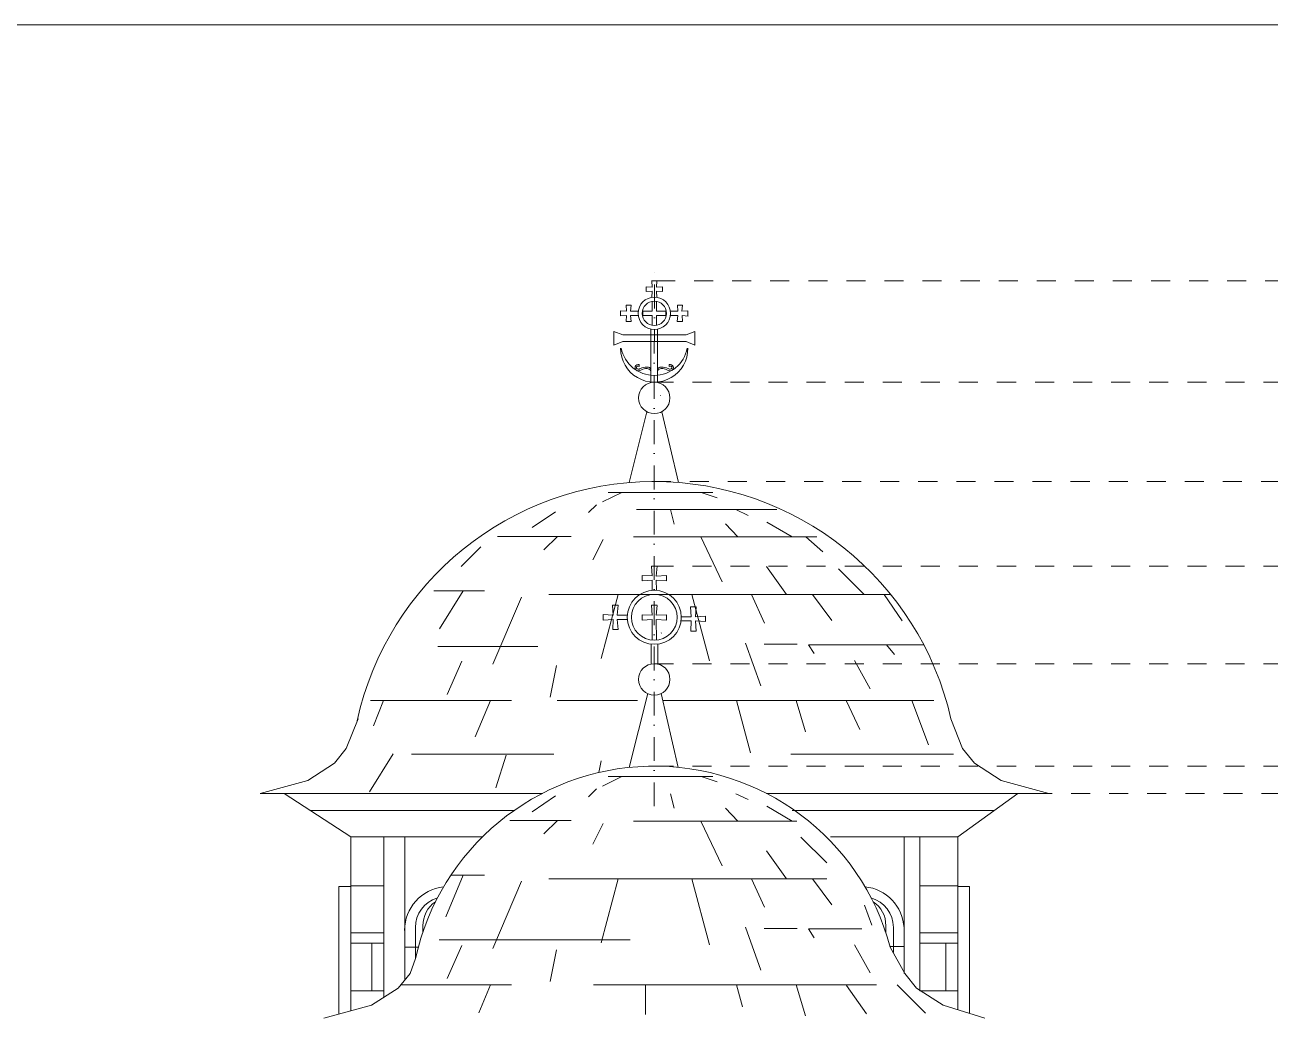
# Model space of a CAD drawing. Header units: millimetres. Extents: x -490789 to -449459, y 209001 to 327650.
# Drawn here: x -478686 to -469456, y 320301 to 327650 of the extents above; entities that cross this region are included whole.
import ezdxf

# ---------------------------------------------------------------- set-up
doc = ezdxf.new("R2010")
doc.units = ezdxf.units.MM
doc.header["$MEASUREMENT"] = 0
doc.linetypes.add('Штриховая', pattern=[282.222223, 141.111112, -141.111112])
doc.linetypes.add('Штрихпунктирная', pattern=[335.138881, 176.388884, -88.194442, 0, -70.555556])
for name, color, linetype, lineweight in [('0_Ном._пера__7_Ном._пера__7_Ном._пера__1', 1, 'Continuous', 18), ('0_Ном._пера__7_Ном._пера__7_Ном._пера__7', 7, 'Continuous', 18), ('0_Ном._пера__7_Ном._пера__8_Ном._пера__8', 8, 'Continuous', 18), ('0_Ном_пера__14_Ном_пера__14_Ном_пера__14_Ном_пера__14_Ном_пера__14_Ном_пера__14_Ном_пера__14_Ном_пера__14_Ном_пера__14_Ном_пера__14_Ном_пера__14_Ном_пера__14_Ном_пера__14_Ном_пера__14_Ном_пера__14_Ном_пера__14_Ном_пера__14_Ном._пера__14_Ном_пера__14_Ном_2_Ном._пера__8', 8, 'Continuous', 18), ('0_Ном_пера__15_Ном_пера__15_Ном_пера__15_Ном_пера__15_Ном_пера__15_Ном_пера__15_Ном_пера__15_Ном_пера__15_Ном_пера__15_Ном_пера__15_Ном_пера__15_Ном_пера__15_Ном_пера__15_Ном_пера__15_Ном_пера__15_Ном._пера__15_Ном_пера__15_Ном._пера__15_Ном_пера__15_Но_1_Ном._пера__8', 8, 'Continuous', 18), ('0_Ном_пера__1_Ном_пера__1_Ном_пера__1_Ном._пера__1_Ном_пера__1_Ном_пера__1_Ном_пера__1_Ном_пера__1_Ном_пера__1_Ном_пера__1_Ном_пера__1_Ном_пера__1_Ном_пера__1_Ном_пера__1_Ном_пера__1_Ном_пера__1_Ном_пера__1_Ном_пера__1_Ном_пера__1_Ном_пера__1_Ном_пера___D_Ном._пера__1', 1, 'Continuous', 18), ('0_Ном_пера__7_Ном._пера__7_Ном_пера__7_Ном_пера__7_Ном_пера__7_Ном_пера__7_Ном_пера__7_Ном_пера__7_Ном_пера__7_Ном_пера__7_Ном_пера__7_Ном_пера__7_Ном_пера__7_Ном_пера__7_Ном_пера__7_Ном_пера__7_Ном_пера__7_Ном_пера__7_Ном_пера__7_Ном_пера__7_Ном_пера___7_Ном._пера__7', 7, 'Continuous', 18), ('0_Ном_пера__7_Ном_пера__7_Ном_пера__7_Ном_пера__7_Ном_пера__7_Ном_пера__7_Ном_пера__7_Ном_пера__7_Ном_пера__7_Ном._пера__7_Ном_пера__7_Ном_пера__7_Ном_пера__7_Ном_пера__7_Ном_пера__7_Ном_пера__7_Ном_пера__7_Ном_пера__7_Ном_пера__7_Ном_пера__7_Ном_пера___7_Ном._пера__7', 7, 'Continuous', 18), ('0_Ном_пера__7_Ном_пера__7_Ном_пера__7_Ном_пера__7_Ном_пера__7_Ном_пера__7_Ном_пера__7_Ном_пера__7_Ном_пера__7_Ном_пера__7_Ном_пера__7_Ном_пера__7_Ном_пера__7_Ном_пера__7_Ном_пера__7_Ном_пера__7_Ном_пера__7_Ном_пера__7_Ном._пера__7_Ном_пера__7_Ном._пера__5_Ном._пера__7', 7, 'Continuous', 18), ('0_Ном_пера__7_Ном_пера__7_Ном_пера__7_Ном_пера__7_Ном_пера__7_Ном_пера__7_Ном_пера__7_Ном_пера__7_Ном_пера__7_Ном_пера__7_Ном_пера__7_Ном_пера__7_Ном_пера__7_Ном_пера__7_Ном_пера__7_Ном_пера__7_Ном_пера__7_Ном_пера__7_Ном_пера__7_Ном_пера__7_Ном_пера__7_8_Ном._пера__7', 7, 'Continuous', 18), ('0_Ном_пера__7_Ном_пера__7_Ном_пера__7_Ном_пера__7_Ном_пера__7_Ном_пера__7_Ном_пера__7_Ном_пера__7_Ном_пера__7_Ном_пера__7_Ном_пера__7_Ном_пера__7_Ном_пера__7_Ном_пера__7_Ном_пера__7_Ном_пера__7_Ном_пера__7_Ном_пера__7_Ном_пера__7_Ном_пера__7_Ном_пера__7_C_Ном._пера__1', 1, 'Continuous', 18), ('0_Ном_пера__7_Ном_пера__7_Ном_пера__7_Ном_пера__7_Ном_пера__7_Ном_пера__7_Ном_пера__7_Ном_пера__7_Ном_пера__7_Ном_пера__7_Ном_пера__7_Ном_пера__7_Ном_пера__7_Ном_пера__7_Ном_пера__7_Ном_пера__7_Ном_пера__7_Ном_пера__7_Ном_пера__7_Ном_пера__7_Ном_пера__7_C_Ном._пера__8', 8, 'Continuous', 18), ('0_Ном_пера__7_Ном_пера__7_Ном_пера__7_Ном_пера__7_Ном_пера__7_Ном_пера__7_Ном_пера__7_Ном_пера__7_Ном_пера__7_Ном_пера__7_Ном_пера__7_Ном_пера__7_Ном_пера__7_Ном_пера__7_Ном_пера__7_Ном_пера__7_Ном_пера__7_Ном_пера__7_Ном_пера__7_Ном_пера__7_Ном_пера__7_E_Ном._пера__7', 7, 'Continuous', 18), ('11EXPLICACIA_Ном_пера__7_Ном_пера__7_Ном_пера__7_Ном_пера__7_Ном_пера__7_Ном_пера__7_Ном_пера__7_Ном_пера__7_Ном_пера__7_Ном_пера__7_Ном._пера__7_Ном_пера__7_Ном._пера__7_Ном_пера__7_Ном._пера__7_Ном_пера__7_Ном_пера__7_Ном_пера__7_Ном_пера__7_Ном._пера_8_Ном._пера__7', 7, 'Continuous', 18), ('hatch_Ном_пера__254_Ном_пера__254_Ном_пера__254_Ном._пера__254_Ном_пера__254_Ном._пера__9_Ном_пера__9_Ном_пера__9_Ном_пера__12_Ном_пера__12_Ном_пера__12_Ном_пера__12_Ном_пера__12_Ном_пера__12_Ном_пера__12_Ном_пера__12_Ном_пера__12_Ном_пера__12_Ном_пера__2_Ном._пера__7', 7, 'Continuous', 18), ('hatch_Ном_пера__254_Ном_пера__254_Ном_пера__254_Ном._пера__254_Ном_пера__254_Ном._пера__9_Ном_пера__9_Ном_пера__9_Ном_пера__12_Ном_пера__12_Ном_пера__12_Ном_пера__12_Ном_пера__12_Ном_пера__12_Ном_пера__12_Ном_пера__12_Ном_пера__12_Ном_пера__12_Ном_пера__8_Ном._пера__7', 7, 'Continuous', 18), ('hatch_Ном_пера__254_Ном_пера__254_Ном_пера__254_Ном._пера__254_Ном_пера__254_Ном._пера__9_Ном_пера__9_Ном_пера__9_Ном_пера__12_Ном_пера__12_Ном_пера__12_Ном_пера__12_Ном_пера__12_Ном_пера__12_Ном_пера__1_Ном_пера__1_Ном_пера__1_Ном_пера__1_Ном_пера__1_Н_8_Ном._пера__12', 12, 'Continuous', 18), ('hatch_Ном_пера__254_Ном_пера__254_Ном_пера__254_Ном._пера__254_Ном_пера__254_Ном._пера__9_Ном_пера__9_Ном_пера__9_Ном_пера__12_Ном_пера__12_Ном_пера__12_Ном_пера__12_Ном_пера__12_Ном_пера__12_Ном_пера__1_Ном_пера__1_Ном_пера__1_Ном_пера__1_Ном_пера__1_Н_B_Ном._пера__7', 7, 'Continuous', 18), ('Line 0.25_Ном_пера__7_Ном_пера__7_Ном_пера__7_Ном_пера__7_Ном_пера__7_Ном_пера__7_Ном_пера__7_Ном_пера__7_Ном_пера__7_Ном_пера__7_Ном_пера__7_Ном._пера__7_Ном._пера__7_Ном._пера__7_Ном._пера__7_Ном._пера__102_Ном._пера__102', 102, 'Continuous', 18), ('Line 0.25_Ном_пера__7_Ном_пера__7_Ном_пера__7_Ном_пера__7_Ном_пера__7_Ном_пера__7_Ном_пера__7_Ном_пера__7_Ном_пера__7_Ном_пера__7_Ном_пера__7_Ном_пера__7_Ном_пера__7_Ном_пера__7_Ном_пера__7_Ном_пера__7_Ном_пера__7_Ном_пера__7_Ном_пера__7_Ном_пера__7_Ном_D_Ном._пера__7', 7, 'Continuous', 18)]:
    doc.layers.add(name, color=color, linetype=linetype, lineweight=lineweight)

msp = doc.modelspace()

# ---------------------------------------------------------------- linework, layer by layer
at = {"layer": '0_Ном._пера__7_Ном._пера__7_Ном._пера__1', "linetype": 'Continuous'}
for p, q in [((-475735.2, 320977.7), (-475735.2, 320931.9)), ((-472304.7, 320977.7), (-472304.7, 320928.6))]:
    msp.add_line(p, q, dxfattribs=at)
for centre, radius, start, end in [((-475547.8, 320944.4), 323.2, 96.12174, 180.33705), ((-472492.1, 320944.4), 323.2, 2.98114, 84.08934), ((-475564.5, 320965.5), 226.7, 107.13137, 180.01545), ((-475528.6, 320981.9), 206.7, 123.44034, 181.22314), ((-472475.4, 320965.5), 226.7, 359.98455, 74.12019), ((-472511.3, 320981.9), 206.7, 358.77686, 57.10479)]:
    msp.add_arc(centre, radius, start, end, dxfattribs=at)
at = {"layer": '0_Ном._пера__7_Ном._пера__7_Ном._пера__7', "linetype": 'Continuous'}
for p, q in [((-474034, 325753.4), (-474007.6, 325753.4)), ((-474146.8, 325088.8), (-474150.3, 325089.9)), ((-474146.8, 325088.8), (-474144.7, 325088.4)), ((-474206.9, 324259.8), (-474075.1, 324784.7)), ((-473964.9, 324785.2), (-473841.9, 324259.7)), ((-474034, 323641.7), (-474007.6, 323641.7)), ((-473966.8, 323145.9), (-473970.4, 323143.6)), ((-474206.4, 322149.9), (-474069.1, 322696.6)), ((-473970.4, 322697.3), (-473842.6, 322150.7)), ((-476303.4, 322289.1), (-476216.6, 322510)), ((-471735, 322289.1), (-471821.8, 322510)), ((-476391, 322181.4), (-476303.4, 322289.1)), ((-471647.4, 322181.4), (-471735, 322289.1)), ((-476588.1, 322053.3), (-476391, 322181.4)), ((-471450.3, 322053.3), (-471647.4, 322181.4)), ((-476942.8, 321957.2), (-476588.1, 322053.3)), ((-471095.6, 321957.2), (-471450.3, 322053.3)), ((-474852.3, 321957.2), (-476942.8, 321957.2)), ((-476270.5, 321636.5), (-476764, 321957.2)), ((-471095.6, 321957.2), (-473188.8, 321957.2)), ((-471770.5, 321636.5), (-471325.1, 321957.2)), ((-475059.9, 321831.6), (-476570.8, 321831.6)), ((-471499.5, 321831.6), (-472997.6, 321831.6)), ((-476270.5, 321636.5), (-475293.7, 321636.5)), ((-476270.5, 321636.5), (-476270.5, 320346)), ((-476024.2, 320447.4), (-476024.2, 321636.5)), ((-475870.5, 320575.2), (-475870.5, 321636.5)), ((-472713.4, 321636.5), (-471770.5, 321636.5)), ((-472169.5, 321636.5), (-472169.5, 320623.7)), ((-472053.1, 321632.1), (-472053.1, 320496.3)), ((-471770.5, 320354.1), (-471770.5, 321636.5)), ((-476357.8, 321267.5), (-476270.5, 321267.5)), ((-476357.8, 321267.5), (-476357.8, 320322.3)), ((-471683.2, 321267.5), (-471770.5, 321267.5)), ((-471683.2, 321267.5), (-471683.2, 320326.9)), ((-475870.5, 320961.5), (-475870.5, 320575.2)), ((-472248.7, 320824.8), (-472248.7, 320778.1)), ((-475831, 320623.7), (-475790.2, 320734.6)), ((-475791.3, 320819.9), (-475790.2, 320734.6)), ((-472163.7, 320623.7), (-472271.7, 320819.9)), ((-475918.6, 320516), (-475831, 320623.7)), ((-472076.1, 320516), (-472163.7, 320623.7)), ((-476115.7, 320387.9), (-475918.6, 320516)), ((-471879, 320387.9), (-472076.1, 320516)), ((-476470.4, 320291.8), (-476115.7, 320387.9)), ((-471570.7, 320291.8), (-471879, 320387.9))]:
    msp.add_line(p, q, dxfattribs=at)
for centre in [(-474020.5, 324887.2), (-474020.5, 322802.1)]:
    msp.add_circle(centre, 116.1, dxfattribs=at)
for centre, radius, start in [((-474020.5, 322013.4), 2254.1, 12.72646), ((-474020.5, 320348), 1811.4, 15.10054)]:
    msp.add_arc(centre, radius, start, 167.67622, dxfattribs=at)
at = {"layer": '0_Ном._пера__7_Ном._пера__8_Ном._пера__8', "linetype": 'Continuous'}
for p, q in [((-474145.1, 322645.8), (-474739.3, 322645.8)), ((-474765.9, 322247.3), (-475820, 322247.3)), ((-471803.5, 322247.3), (-473008.8, 322247.3))]:
    msp.add_line(p, q, dxfattribs=at)
at = {"layer": '0_Ном_пера__14_Ном_пера__14_Ном_пера__14_Ном_пера__14_Ном_пера__14_Ном_пера__14_Ном_пера__14_Ном_пера__14_Ном_пера__14_Ном_пера__14_Ном_пера__14_Ном_пера__14_Ном_пера__14_Ном_пера__14_Ном_пера__14_Ном_пера__14_Ном_пера__14_Ном._пера__14_Ном_пера__14_Ном_2_Ном._пера__8', "linetype": 'Continuous'}
for p, q in [((-474261.6, 324186.8), (-474404.9, 324117.2)), ((-473586.9, 324186.8), (-474362.6, 324186.8)), ((-473666.9, 324184.7), (-473554.1, 324148.2)), ((-474449.2, 324095.4), (-474507.2, 324037.4)), ((-473111.1, 324060.1), (-474152.3, 324060.1)), ((-473901.5, 324060.1), (-473873.6, 323953)), ((-473324.1, 324016.7), (-473416.3, 324060.1)), ((-474751.8, 324044.2), (-474926.4, 323926.1)), ((-472997.6, 323857.2), (-473187.6, 323966.9)), ((-473401.9, 323857.2), (-473492.6, 323953.3)), ((-475307.3, 323783), (-475452.4, 323637.8)), ((-474636.4, 323861.8), (-475181.6, 323861.8)), ((-474737.4, 323861.8), (-474839.8, 323762.2)), ((-474400.2, 323838.9), (-474475.9, 323687.6)), ((-472815.4, 323857.2), (-474174.7, 323857.2)), ((-473675.4, 323857.2), (-473518.5, 323525.1)), ((-472896.9, 323857.2), (-472772.5, 323748.2)), ((-473041.4, 323430.7), (-473188.7, 323638.4)), ((-472464.1, 323430.7), (-472655.5, 323622.2)), ((-475278.4, 323457.6), (-475654.3, 323457.6)), ((-475436.1, 323457.6), (-475612, 323176.7)), ((-475005.6, 323412.4), (-475216.7, 322914.4)), ((-472269.9, 323430.7), (-474802.5, 323430.7)), ((-474287.7, 323430.7), (-474414.8, 322956.1)), ((-473742.2, 323430.7), (-473610.8, 322940.5)), ((-473299.3, 323430.7), (-473203, 323219.7)), ((-472847.9, 323430.7), (-472705.8, 323237.5)), ((-472316.7, 323430.7), (-472183.6, 323236.2)), ((-474884.4, 323045.5), (-475626.1, 323045.5)), ((-473345.1, 323071.2), (-473229.8, 322753.3)), ((-472962.3, 323062.6), (-473205.2, 323062.6)), ((-472023.3, 323058.5), (-472876.4, 323058.5)), ((-472876.4, 323058.5), (-472836.2, 322993.8)), ((-472300.6, 323058.5), (-472240.9, 322985.8)), ((-475078.1, 322645.8), (-476123.8, 322645.8)), ((-476027.3, 322645.8), (-476101.5, 322458.4)), ((-475235.7, 322645.8), (-475348, 322376.1)), ((-471948.3, 322644.7), (-473958.1, 322644.7)), ((-473411.9, 322644.7), (-473308.5, 322258.9)), ((-472969, 322644.7), (-472900.1, 322414.7)), ((-472498.3, 322431.9), (-472596.3, 322640.2)), ((-472110.7, 322644.7), (-471987.3, 322317.4)), ((-475955.8, 322249.8), (-476131.7, 321968.9)), ((-474261.6, 322081.9), (-474404.9, 322012.3)), ((-473586.9, 322081.9), (-474362.6, 322081.9)), ((-473666.9, 322079.7), (-473554.1, 322043.2)), ((-474751.8, 321939.3), (-474926.4, 321821.2)), ((-474449.2, 321990.5), (-474507.2, 321932.5)), ((-473901.5, 321955.2), (-473873.6, 321848.1)), ((-473324.1, 321911.8), (-473416.3, 321955.2)), ((-473401.9, 321752.3), (-473492.6, 321848.4)), ((-472997.6, 321752.3), (-473187.6, 321862)), ((-474636.4, 321756.9), (-475091.1, 321756.9)), ((-474737.4, 321756.9), (-474839.8, 321657.2)), ((-472964.4, 321752.3), (-474174.7, 321752.3)), ((-473675.4, 321752.3), (-473518.5, 321420.2)), ((-474400.2, 321734), (-474475.9, 321582.7)), ((-472742.4, 321442.2), (-472933.8, 321633.6)), ((-473041.4, 321325.8), (-473188.7, 321533.5)), ((-475436.1, 321352.7), (-475564.8, 321043.1)), ((-475278.4, 321352.7), (-475527.8, 321352.7)), ((-475005.6, 321307.4), (-475216.7, 320809.4)), ((-472740.6, 321325.8), (-474802.5, 321325.8)), ((-474287.7, 321325.8), (-474414.8, 320851.2)), ((-473742.2, 321325.8), (-473610.8, 320835.6)), ((-473299.3, 321325.8), (-473203, 321114.8)), ((-472847.9, 321325.8), (-472705.8, 321132.6)), ((-472462.4, 321128.7), (-472409.2, 320982.3)), ((-473345.1, 320966.3), (-473229.8, 320648.4)), ((-472962.3, 320957.7), (-473205.2, 320957.7)), ((-472482.1, 320953.6), (-472876.4, 320953.6)), ((-472876.4, 320953.6), (-472836.2, 320888.9)), ((-474199.1, 320872.9), (-475614.3, 320872.9)), ((-475078.1, 320540.8), (-475898.4, 320540.8)), ((-475235.7, 320540.8), (-475322.2, 320333.3)), ((-472373.2, 320539.8), (-474472.2, 320539.8)), ((-474084.6, 320539.8), (-474084.6, 320319.7)), ((-473411.9, 320539.8), (-473368, 320376)), ((-472969, 320539.8), (-472900.1, 320309.8)), ((-472446.9, 320325.7), (-472596.3, 320535.3)), ((-472220.1, 320539.8), (-472011, 320330.7))]:
    msp.add_line(p, q, dxfattribs=at)
at = {"layer": '0_Ном_пера__15_Ном_пера__15_Ном_пера__15_Ном_пера__15_Ном_пера__15_Ном_пера__15_Ном_пера__15_Ном_пера__15_Ном_пера__15_Ном_пера__15_Ном_пера__15_Ном_пера__15_Ном_пера__15_Ном_пера__15_Ном_пера__15_Ном._пера__15_Ном_пера__15_Ном._пера__15_Ном_пера__15_Но_1_Ном._пера__8', "linetype": 'Continuous'}
for p, q in [((-474744.9, 322904), (-474791.2, 322669.6)), ((-474414.6, 322199.1), (-474431.8, 322112.1)), ((-474744.9, 320799.1), (-474791.2, 320564.7))]:
    msp.add_line(p, q, dxfattribs=at)
at = {"layer": '0_Ном_пера__1_Ном_пера__1_Ном_пера__1_Ном._пера__1_Ном_пера__1_Ном_пера__1_Ном_пера__1_Ном_пера__1_Ном_пера__1_Ном_пера__1_Ном_пера__1_Ном_пера__1_Ном_пера__1_Ном_пера__1_Ном_пера__1_Ном_пера__1_Ном_пера__1_Ном_пера__1_Ном_пера__1_Ном_пера__1_Ном_пера___D_Ном._пера__1', "linetype": 'Continuous'}
for p, q in [((-476024.2, 320925.5), (-476270.5, 320925.5)), ((-471770.5, 320925.5), (-472053.1, 320925.5)), ((-476024.2, 320849.5), (-476270.5, 320849.5)), ((-471770.5, 320849.5), (-472053.1, 320849.5))]:
    msp.add_line(p, q, dxfattribs=at)
at = {"layer": '0_Ном_пера__7_Ном._пера__7_Ном_пера__7_Ном_пера__7_Ном_пера__7_Ном_пера__7_Ном_пера__7_Ном_пера__7_Ном_пера__7_Ном_пера__7_Ном_пера__7_Ном_пера__7_Ном_пера__7_Ном_пера__7_Ном_пера__7_Ном_пера__7_Ном_пера__7_Ном_пера__7_Ном_пера__7_Ном_пера__7_Ном_пера___7_Ном._пера__7', "linetype": 'Continuous'}
for p, q in [((-476114.1, 320496.3), (-476114.1, 320849.5)), ((-471860.4, 320496.3), (-471860.4, 320849.5)), ((-471860.4, 320496.3), (-471860.4, 320849.5))]:
    msp.add_line(p, q, dxfattribs=at)
at = {"layer": '0_Ном_пера__7_Ном_пера__7_Ном_пера__7_Ном_пера__7_Ном_пера__7_Ном_пера__7_Ном_пера__7_Ном_пера__7_Ном_пера__7_Ном._пера__7_Ном_пера__7_Ном_пера__7_Ном_пера__7_Ном_пера__7_Ном_пера__7_Ном_пера__7_Ном_пера__7_Ном_пера__7_Ном_пера__7_Ном_пера__7_Ном_пера___7_Ном._пера__7', "linetype": 'Continuous'}
for p, q in [((-476270.5, 321273.8), (-476024.2, 321273.8)), ((-472053.1, 321273.8), (-471770.5, 321273.8))]:
    msp.add_line(p, q, dxfattribs=at)
at = {"layer": '0_Ном_пера__7_Ном_пера__7_Ном_пера__7_Ном_пера__7_Ном_пера__7_Ном_пера__7_Ном_пера__7_Ном_пера__7_Ном_пера__7_Ном_пера__7_Ном_пера__7_Ном_пера__7_Ном_пера__7_Ном_пера__7_Ном_пера__7_Ном_пера__7_Ном_пера__7_Ном_пера__7_Ном._пера__7_Ном_пера__7_Ном._пера__5_Ном._пера__7', "linetype": 'Continuous'}
for p, q in [((-476270.5, 320496.3), (-476024.2, 320496.3)), ((-472053.1, 320496.3), (-471770.5, 320496.3))]:
    msp.add_line(p, q, dxfattribs=at)
at = {"layer": '0_Ном_пера__7_Ном_пера__7_Ном_пера__7_Ном_пера__7_Ном_пера__7_Ном_пера__7_Ном_пера__7_Ном_пера__7_Ном_пера__7_Ном_пера__7_Ном_пера__7_Ном_пера__7_Ном_пера__7_Ном_пера__7_Ном_пера__7_Ном_пера__7_Ном_пера__7_Ном_пера__7_Ном_пера__7_Ном_пера__7_Ном_пера__7_8_Ном._пера__7', "linetype": 'Continuous'}
for p, q in [((-474035.2, 325708), (-474080.2, 325710.9)), ((-474005.2, 325708), (-473959.8, 325710.6)), ((-474271.3, 325532.2), (-474271.3, 325494.5)), ((-474226.2, 325528.7), (-474270.8, 325532.2)), ((-474229.6, 325574.1), (-474192.8, 325574.1)), ((-474196.2, 325528.7), (-474139.2, 325528.7)), ((-474105.3, 325528.7), (-474035.4, 325528.7)), ((-474104.7, 325528.7), (-474104.7, 325498)), ((-474035.4, 325602.5), (-474035.4, 325528.9)), ((-474005.4, 325602.5), (-474005.4, 325529.3)), ((-474005.4, 325529.3), (-473934.2, 325529.3)), ((-473934.6, 325529.3), (-473934.6, 325498)), ((-473849.5, 325574.1), (-473812.2, 325574.1)), ((-473770.8, 325532.2), (-473770.8, 325493.6)), ((-474105.3, 325498.5), (-474035.4, 325498.5)), ((-474035.4, 325497.8), (-474035.4, 325424.8)), ((-474005.4, 325424.8), (-474005.4, 325497.9)), ((-474005.4, 325497.6), (-473934.2, 325497.6)), ((-473845.5, 325498), (-473901.6, 325498)), ((-473811, 325452.6), (-473850.5, 325452.6)), ((-473815.2, 325498), (-473770.7, 325493.6)), ((-474320, 325378.5), (-474320, 325279.1)), ((-474046, 325353.5), (-474255, 325353.5)), ((-474046.8, 325353.5), (-473784.5, 325353.5)), ((-473720.5, 325378.2), (-473720.5, 325277.9)), ((-474052.2, 325303.9), (-474255, 325303.9)), ((-474070.1, 325303.9), (-473784.5, 325303.9)), ((-474140.5, 325087.8), (-474144.7, 325088.4)), ((-474140.5, 325087.8), (-474134.9, 325088.4)), ((-474140.2, 325099.8), (-474136.8, 325099.8)), ((-474136.8, 325099.8), (-474133.2, 325100.4)), ((-474134.9, 325088.4), (-474119.9, 325093.7)), ((-474133.2, 325100.4), (-474130.5, 325101.8)), ((-474131.7, 325119), (-474131.7, 325133.7)), ((-474112.6, 325109.5), (-474130.5, 325101.8)), ((-474119.9, 325093.7), (-474105.8, 325099.1)), ((-474087.6, 325115.1), (-474112.6, 325109.5)), ((-474085.9, 325104.2), (-474105.8, 325099.1)), ((-474087.6, 325115.1), (-474084.5, 325115.6)), ((-474073.7, 325104), (-474085.9, 325104.2)), ((-474084.5, 325115.6), (-474082, 325115.6)), ((-474070.1, 325115.2), (-474082, 325115.6)), ((-473972.1, 325115.1), (-473960.2, 325115.6)), ((-473968.5, 325104), (-473956.3, 325104.2)), ((-473957.8, 325115.6), (-473960.2, 325115.6)), ((-473954.6, 325115.1), (-473957.8, 325115.6)), ((-473956.3, 325104.2), (-473936.5, 325099)), ((-473954.6, 325115.1), (-473929.7, 325109.4)), ((-473922.3, 325093.7), (-473936.5, 325099)), ((-473929.7, 325109.4), (-473911.7, 325101.7)), ((-473907.4, 325088.3), (-473922.3, 325093.7)), ((-473909, 325100.3), (-473911.7, 325101.7)), ((-473910.5, 325118.9), (-473910.5, 325133.7)), ((-473905.4, 325099.8), (-473909, 325100.3)), ((-473907.4, 325088.3), (-473902.5, 325087.8)), ((-473902, 325099.8), (-473905.4, 325099.8)), ((-473902.5, 325087.8), (-473897.5, 325088.3)), ((-473897.5, 325088.3), (-473891.6, 325090.1))]:
    msp.add_line(p, q, dxfattribs=at)
msp.add_circle((-474020.4, 325513.7), 90.1, dxfattribs=at)
for centre, radius, start, end in [((-474020.4, 325513.7), 119.7, 90, 89.66637), ((-474021, 325252.4), 249, 179.30174, 0.75868), ((-474021, 325302.8), 249, 190.96934, 349.09226), ((-474139.7, 325111.3), 23.8, 70.36334, 242.79428), ((-474140.8, 325111.6), 11.8, 38.89463, 272.94621), ((-474075.3, 325069.7), 34.3, 31.47557, 87.32935), ((-474070.6, 325083.5), 31.7, 39.31073, 89.17122), ((-473971.6, 325083.4), 31.7, 90.82878, 140.68927), ((-473966.9, 325069.7), 34.3, 92.67065, 148.52443), ((-473902.5, 325111.3), 23.8, 297.20572, 109.63666), ((-473901.4, 325111.5), 11.8, 267.05379, 141.10537)]:
    msp.add_arc(centre, radius, start, end, dxfattribs=at)
at = {"layer": '0_Ном_пера__7_Ном_пера__7_Ном_пера__7_Ном_пера__7_Ном_пера__7_Ном_пера__7_Ном_пера__7_Ном_пера__7_Ном_пера__7_Ном_пера__7_Ном_пера__7_Ном_пера__7_Ном_пера__7_Ном_пера__7_Ном_пера__7_Ном_пера__7_Ном_пера__7_Ном_пера__7_Ном_пера__7_Ном_пера__7_Ном_пера__7_C_Ном._пера__1', "linetype": 'Continuous'}
for p, q in [((-475870.5, 320819.9), (-475870.5, 320930)), ((-475791.3, 320819.9), (-475791.3, 320967.7)), ((-472248.7, 320824.8), (-472248.7, 320965.4)), ((-472169.4, 320961.2), (-472169.4, 320824.8)), ((-472169.5, 320824.8), (-472273, 320824.8)), ((-475769.4, 320819.9), (-475870.5, 320819.9))]:
    msp.add_line(p, q, dxfattribs=at)
at = {"layer": '0_Ном_пера__7_Ном_пера__7_Ном_пера__7_Ном_пера__7_Ном_пера__7_Ном_пера__7_Ном_пера__7_Ном_пера__7_Ном_пера__7_Ном_пера__7_Ном_пера__7_Ном_пера__7_Ном_пера__7_Ном_пера__7_Ном_пера__7_Ном_пера__7_Ном_пера__7_Ном_пера__7_Ном_пера__7_Ном_пера__7_Ном_пера__7_C_Ном._пера__8', "linetype": 'Continuous'}
for p, q in [((-475446.3, 322936.1), (-475555.2, 322690.8)), ((-472421.1, 322733.3), (-472537.8, 322941)), ((-475119.3, 322241.5), (-475195.3, 321999.3)), ((-475446.3, 320831.2), (-475555.2, 320585.9)), ((-472421.1, 320628.4), (-472537.8, 320836.1))]:
    msp.add_line(p, q, dxfattribs=at)
at = {"layer": '0_Ном_пера__7_Ном_пера__7_Ном_пера__7_Ном_пера__7_Ном_пера__7_Ном_пера__7_Ном_пера__7_Ном_пера__7_Ном_пера__7_Ном_пера__7_Ном_пера__7_Ном_пера__7_Ном_пера__7_Ном_пера__7_Ном_пера__7_Ном_пера__7_Ном_пера__7_Ном_пера__7_Ном_пера__7_Ном_пера__7_Ном_пера__7_E_Ном._пера__7', "linetype": 'Continuous'}
for p, q in [((-474040.4, 323641.7), (-474035.6, 323568.4)), ((-474000.1, 323641.7), (-474005.6, 323568)), ((-474035.6, 323537.2), (-474110.5, 323532.4)), ((-474035.6, 323568.4), (-474110.4, 323572.6)), ((-474035.6, 323462.2), (-474035.6, 323537.2)), ((-473930.4, 323572.6), (-474005.6, 323567.9)), ((-473930.5, 323532.3), (-474005.6, 323537.2)), ((-474005.6, 323537), (-474005.1, 323462.2)), ((-474329.5, 323351), (-474324.6, 323277.7)), ((-474289.2, 323351), (-474294.6, 323277.3)), ((-474040.4, 323351.3), (-474035.7, 323277.5)), ((-474000.1, 323350.7), (-474005.7, 323276.9)), ((-473751.4, 323340), (-473746.2, 323266.8)), ((-473711.1, 323340), (-473716.2, 323266.2)), ((-474324.6, 323277.7), (-474400.2, 323281.9)), ((-474324.6, 323246.5), (-474400.2, 323241.6)), ((-474328.7, 323171.4), (-474324.6, 323246.5)), ((-474220.1, 323277.1), (-474294.6, 323277.1)), ((-474220, 323246.5), (-474294.6, 323246.5)), ((-474294.6, 323246.3), (-474288.5, 323171.4)), ((-474035.7, 323277.5), (-474110.6, 323281.5)), ((-474035.7, 323246.3), (-474110.6, 323241.2)), ((-474035.7, 323093), (-474035.7, 323246.3)), ((-473930.5, 323281.3), (-474005.7, 323276.9)), ((-474005.7, 323246.3), (-474005.2, 323093.1)), ((-473930.5, 323241), (-474005.7, 323246.3)), ((-473746.2, 323266.8), (-473821, 323266.8)), ((-473746.2, 323235.5), (-473821, 323235.5)), ((-473750.3, 323160.5), (-473746.2, 323235.5)), ((-473640.5, 323270.4), (-473716.2, 323266.2)), ((-473640.5, 323230.1), (-473716.2, 323235.5)), ((-473716.2, 323235.3), (-473710, 323160.5))]:
    msp.add_line(p, q, dxfattribs=at)
for radius in [200.1, 169.7]:
    msp.add_circle((-474020.5, 323262.1), radius, dxfattribs=at)
at = {"layer": '11EXPLICACIA_Ном_пера__7_Ном_пера__7_Ном_пера__7_Ном_пера__7_Ном_пера__7_Ном_пера__7_Ном_пера__7_Ном_пера__7_Ном_пера__7_Ном_пера__7_Ном._пера__7_Ном_пера__7_Ном._пера__7_Ном_пера__7_Ном._пера__7_Ном_пера__7_Ном_пера__7_Ном_пера__7_Ном_пера__7_Ном._пера_8_Ном._пера__7', "linetype": 'Continuous'}
msp.add_line((-449575.6, 327650.1), (-488775.6, 327650.1), dxfattribs=at)
at = {"layer": 'hatch_Ном_пера__254_Ном_пера__254_Ном_пера__254_Ном._пера__254_Ном_пера__254_Ном._пера__9_Ном_пера__9_Ном_пера__9_Ном_пера__12_Ном_пера__12_Ном_пера__12_Ном_пера__12_Ном_пера__12_Ном_пера__12_Ном_пера__12_Ном_пера__12_Ном_пера__12_Ном_пера__12_Ном_пера__2_Ном._пера__7', "linetype": 'Continuous'}
for p, q in [((-474044.8, 323063.5), (-474044.8, 322915.7)), ((-473994.8, 323063.3), (-473994.8, 322915.3))]:
    msp.add_line(p, q, dxfattribs=at)
at = {"layer": 'hatch_Ном_пера__254_Ном_пера__254_Ном_пера__254_Ном._пера__254_Ном_пера__254_Ном._пера__9_Ном_пера__9_Ном_пера__9_Ном_пера__12_Ном_пера__12_Ном_пера__12_Ном_пера__12_Ном_пера__12_Ном_пера__12_Ном_пера__12_Ном_пера__12_Ном_пера__12_Ном_пера__12_Ном_пера__8_Ном._пера__7', "linetype": 'Continuous'}
for p, q in [((-474046, 325396.6), (-474046, 325293.3)), ((-473996.1, 325289.9), (-473996.1, 325396.4)), ((-474046, 325304.4), (-474046, 325000.6)), ((-473996.1, 325304.4), (-473996.1, 325000.7)), ((-473974.6, 324906.1), (-473975.1, 324906.7))]:
    msp.add_line(p, q, dxfattribs=at)
at = {"layer": 'hatch_Ном_пера__254_Ном_пера__254_Ном_пера__254_Ном._пера__254_Ном_пера__254_Ном._пера__9_Ном_пера__9_Ном_пера__9_Ном_пера__12_Ном_пера__12_Ном_пера__12_Ном_пера__12_Ном_пера__12_Ном_пера__12_Ном_пера__1_Ном_пера__1_Ном_пера__1_Ном_пера__1_Ном_пера__1_Н_8_Ном._пера__12', "linetype": 'Штрихпунктирная'}
msp.add_line((-474020.4, 321863.1), (-474020.3, 325860.2), dxfattribs=at)
at = {"layer": 'hatch_Ном_пера__254_Ном_пера__254_Ном_пера__254_Ном._пера__254_Ном_пера__254_Ном._пера__9_Ном_пера__9_Ном_пера__9_Ном_пера__12_Ном_пера__12_Ном_пера__12_Ном_пера__12_Ном_пера__12_Ном_пера__12_Ном_пера__1_Ном_пера__1_Ном_пера__1_Ном_пера__1_Ном_пера__1_Н_B_Ном._пера__7', "linetype": 'Continuous'}
for p, q in [((-474000.1, 325753.4), (-474040.4, 325753.4)), ((-474000.1, 323641.7), (-474040.4, 323641.7)), ((-474110.4, 323572.6), (-474110.5, 323532.3)), ((-473930.4, 323572.6), (-473930.5, 323532.3)), ((-474289.2, 323351), (-474329.5, 323351)), ((-474000.1, 323351.4), (-474040.4, 323351.4)), ((-473711.1, 323340), (-473751.4, 323340)), ((-473716.2, 323340), (-473746.1, 323340)), ((-474400.2, 323281.9), (-474400.2, 323241.6)), ((-474110.6, 323281.5), (-474110.6, 323241.2)), ((-473930.5, 323281.3), (-473930.5, 323241)), ((-473640.5, 323270.4), (-473640.5, 323230.1)), ((-474288.5, 323171.4), (-474328.7, 323171.4)), ((-473710, 323160.5), (-473750.3, 323160.5))]:
    msp.add_line(p, q, dxfattribs=at)
at = {"layer": 'Line 0.25_Ном_пера__7_Ном_пера__7_Ном_пера__7_Ном_пера__7_Ном_пера__7_Ном_пера__7_Ном_пера__7_Ном_пера__7_Ном_пера__7_Ном_пера__7_Ном_пера__7_Ном._пера__7_Ном._пера__7_Ном._пера__7_Ном._пера__7_Ном._пера__102_Ном._пера__102', "linetype": 'Штриховая'}
for p, q in [((-474007.6, 325753.4), (-464266.2, 325753.4)), ((-474020.5, 325003.3), (-464240.8, 325003.3)), ((-474039.1, 324267.4), (-464266.2, 324267.4)), ((-474020.5, 323641.7), (-464240.8, 323641.7)), ((-474020.5, 322918.2), (-464240.8, 322918.2)), ((-474020.5, 322159.4), (-464240.8, 322159.4)), ((-473188.8, 321957.2), (-464240.8, 321957.2))]:
    msp.add_line(p, q, dxfattribs=at)
at = {"layer": 'Line 0.25_Ном_пера__7_Ном_пера__7_Ном_пера__7_Ном_пера__7_Ном_пера__7_Ном_пера__7_Ном_пера__7_Ном_пера__7_Ном_пера__7_Ном_пера__7_Ном_пера__7_Ном_пера__7_Ном_пера__7_Ном_пера__7_Ном_пера__7_Ном_пера__7_Ном_пера__7_Ном_пера__7_Ном_пера__7_Ном_пера__7_Ном_D_Ном._пера__7', "linetype": 'Continuous'}
for p, q in [((-474002.9, 325753.4), (-474037.9, 325753.4)), ((-474035.2, 325707.8), (-474037.9, 325753.4)), ((-474005.2, 325708), (-474002.9, 325753.4)), ((-474080.2, 325675.3), (-474080.2, 325710.9)), ((-474080.2, 325675.3), (-474035.2, 325678.2)), ((-474037.9, 325632.1), (-474035.2, 325678.2)), ((-473960.7, 325674.8), (-474005.2, 325677.3)), ((-474002.5, 325632.1), (-474005.2, 325677.3)), ((-473960.2, 325674.8), (-473960.2, 325710.6)), ((-474226.2, 325528.7), (-474229.6, 325574.1)), ((-474196.2, 325528.7), (-474192.8, 325574.3)), ((-473901.6, 325528.7), (-473845.4, 325528.7)), ((-473849.5, 325574.1), (-473845.6, 325528.7)), ((-473812.2, 325574.1), (-473815.6, 325529)), ((-473771.2, 325532.2), (-473815.6, 325529)), ((-474271.2, 325494.4), (-474226.3, 325497.9)), ((-474230.2, 325454), (-474226.3, 325497.9)), ((-474192.2, 325453.5), (-474230.2, 325453.5)), ((-474139.1, 325498), (-474196.2, 325498)), ((-474192.2, 325453.5), (-474196.2, 325498)), ((-473845.5, 325498), (-473850.5, 325452.6)), ((-473815.2, 325498), (-473811, 325452.6)), ((-474255, 325353.5), (-474320, 325378.5)), ((-473785.5, 325353.4), (-473720.5, 325378.2)), ((-474255, 325303.9), (-474320, 325279.1)), ((-473785.5, 325303.9), (-473720.5, 325277.9))]:
    msp.add_line(p, q, dxfattribs=at)

doc.saveas('drawing.dxf')
